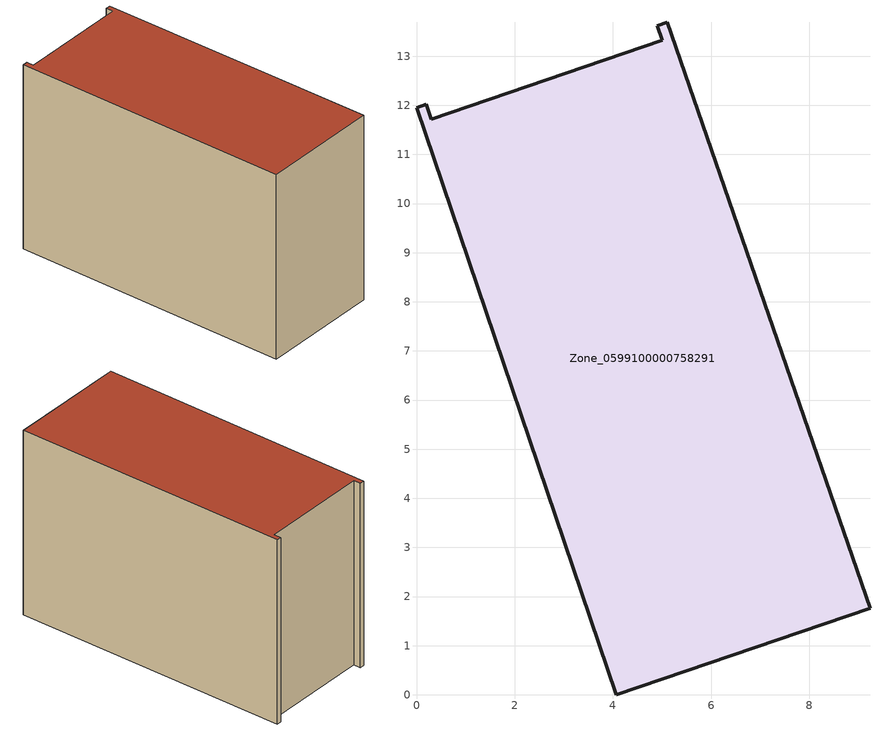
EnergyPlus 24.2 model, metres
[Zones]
Zone_0599100000758291
 floor ground (C_G): 0.2,12.02 0.3,11.72 5,13.32 4.9,13.62 5.11,13.69 9.23,1.76 4.07,0 0,11.95 z0
 wall outside (C_F): 4.07,0 9.23,1.76 5.11,13.69 4.9,13.62 5,13.32 0.3,11.72 0.2,12.02 0,11.95 4.07,0 z0:8.55
 roof outside (C_R): 0.3,11.72 0.2,12.02 0,11.95 4.07,0 9.23,1.76 5.11,13.69 4.9,13.62 5,13.32 z8.55
[BUILDING]
Pand.0599100000758291: North Axis=0; Terrain=City; Loads Convergence Tolerance Value=0.04; Temperature Convergence Tolerance Value=0.4; Solar Distribution=FullExterior; Maximum Number of Warmup Days=25; Minimum Number of Warmup Days=1
[Site:Location]
Rotterdam.The.Hague.AP_ZH_NLD Design_Conditions: Latitude=51.96; Longitude=4.45; Time Zone=1; Elevation=-4.5
[SITE:GROUNDTEMPERATURE:BUILDINGSURFACE]
18, 18, 18, 18, 18, 18, 18, 18, 18, 18, 18, 18
[MATERIAL] Thermal Absorptance=0.9; Solar Absorptance=0.7; Visible Absorptance=0.7
Name | Roughness | Thickness | Conductivity | Density | Specific Heat
G.TI.2006-2014 | MediumSmooth | 0.15 | 0.06 | 540 | 1210
F.TI.2006-2014 | Rough | 0.3 | 0.12 | 1920 | 840
R.TI.2006-2014 | MediumRough | 0.2 | 0.08 | 1500 | 1000
[CONSTRUCTION]
C_G: G.TI.2006-2014
C_F: F.TI.2006-2014
C_R: R.TI.2006-2014
[ZONE]
Zone_0599100000758291: Type=1; Multiplier=1; Ceiling Height=Autocalculate; Volume=Autocalculate; Floor Area=autocalculate; Part of Total Floor Area=Yes
[ZONEINFILTRATION:DESIGNFLOWRATE]
Infil_Zone_0599100000758291: Zone or ZoneList or Space or SpaceList=Zone_0599100000758291; Schedule=AlwaysOn; Design Flow Rate Calculation Method=Flow/Area; Flow Rate per Floor Area=0.0015; Constant Term Coefficient=1; Temperature Term Coefficient=0; Velocity Term Coefficient=0; Velocity Squared Term Coefficient=0
[HVACTEMPLATE:ZONE:IDEALLOADSAIRSYSTEM]
Zone_0599100000758291: Maximum Heating Supply Air Temperature=50; Minimum Cooling Supply Air Temperature=13; Maximum Heating Supply Air Humidity Ratio=0.0156; Minimum Cooling Supply Air Humidity Ratio=0.0077; Heating Limit=NoLimit; Cooling Limit=NoLimit; Dehumidification Control Type=ConstantSensibleHeatRatio; Cooling Sensible Heat Ratio=0.7; Dehumidification Setpoint=60; Humidification Control Type=None; Humidification Setpoint=30; Outdoor Air Method=None; Outdoor Air Flow Rate per Person=0.00944; Outdoor Air Flow Rate per Zone Floor Area=0; Outdoor Air Flow Rate per Zone=0; Demand Controlled Ventilation Type=None; Outdoor Air Economizer Type=NoEconomizer; Heat Recovery Type=None; Sensible Heat Recovery Effectiveness=0.7; Latent Heat Recovery Effectiveness=0.65
[ZONECONTROL:THERMOSTAT]
ThermostatControl_Zone_0599100000758291: Zone or ZoneList=Zone_0599100000758291; Control Type Schedule=DualSetpointControlType; Control 1=Thermostat_Zone_0599100000758291; Temperature Difference Between Cutout And Setpoint=0
[THERMOSTATSETPOINT:DUALSETPOINT]
Thermostat_Zone_0599100000758291: Heating Setpoint Temperature Schedule=HeatingSetpoint_Zone_0599100000758291; Cooling Setpoint Temperature Schedule=CoolingSetpoint_Zone_0599100000758291
[SCHEDULE:COMPACT]
HeatingSetpoint_Zone_0599100000758291: Through: 12/31, For: AllDays, Until: 24:00, 21
CoolingSetpoint_Zone_0599100000758291: Through: 12/31, For: AllDays, Until: 24:00, 24
DualSetpointControlType: Through: 12/31, For: AllDays, Until: 24:00, 4
AlwaysOn: Through: 12/31, For: AllDays, Until: 24:00, 1
